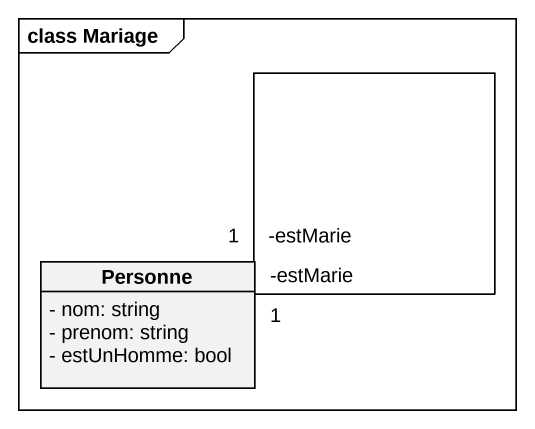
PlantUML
@startuml
mainframe class Mariage
hide circle
hide empty members
skinparam classAttributeIconSize 0
class Personne {
  - nom: string
  - prenom: string
  - estUnHomme: bool
}
Personne "-estMarie\n1" -- "-estMarie\n1" Personne
@enduml
